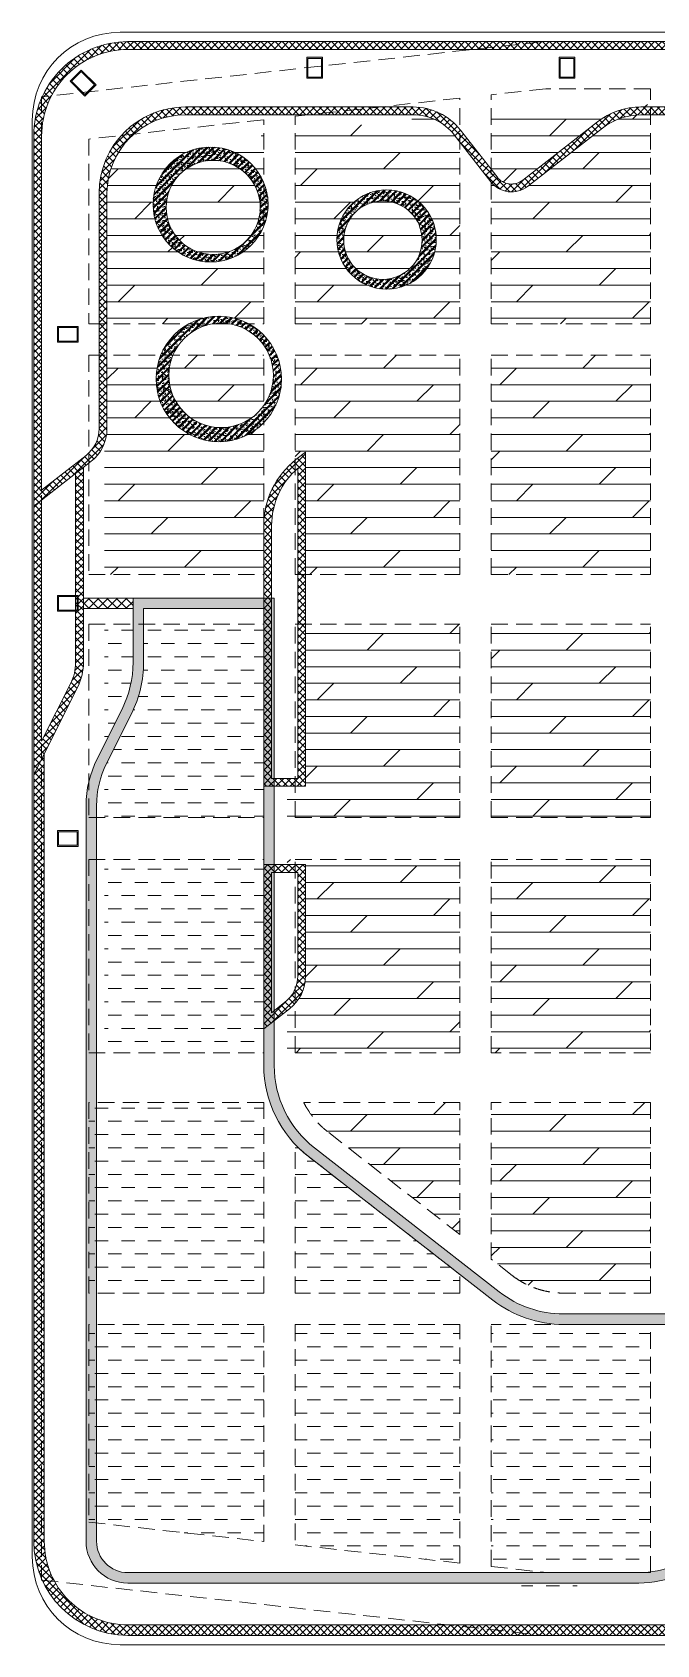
# Model space of a CAD drawing. Header units: millimetres. Extents: x 130120 to 192180, y 8270 to 39130.
# Drawn here: x 130120 to 142069, y 8270 to 39130 of the extents above; entities that cross this region are included whole.
import ezdxf

# ---------------------------------------------------------------- set-up
doc = ezdxf.new("R2010")
doc.units = ezdxf.units.MM
doc.linetypes.add('HIDDEN2', pattern=[4.762499999999999, 3.175, -1.5875])
for name, color, linetype, lineweight in [('NDC_S_BEAM', 3, 'HIDDEN2', 20), ('NDC_S_HATCH COLUMN AND WALL', 251, 'Continuous', 13), ('NDC_S_HATCH MATERIAL', 8, 'Continuous', 13), ('NDC_S_SLAB', 2, 'Continuous', 20), ('NDC_S_TEXT SYMBOL', 7, 'Continuous', 20), ('NDC_Table', 3, 'Continuous', 20)]:
    doc.layers.add(name, color=color, linetype=linetype, lineweight=lineweight)
pattern_1 = [(49.99999999999999, (150, 0), (143.4520365201507, -12.55042699651902), [15, -165]), (355, (150, 0), (-27.7502667226, 150.4384267400024), [12, -132]), (100.4514, (161.9543359999998, -1.045868), (115.7018763428043, 137.8879084121907), [12.748038, -140.2284224]), (46.18420000000002, (150, 40), (213.4482097251289, -33.10380286580362), [22.49999999999998, -247.4999999999999]), (96.6356, (167.7873490000002, 37.2413386), (186.9325411097407, 194.8235741800883), [19.1220576, -210.3426]), (351.1842, (150, 40), (186.9323890267254, 194.8237201850649), [18, -198]), (21, (170, 30), (119.3814104236923, -80.52377813306776), [15, -165]), (326.0000000000001, (170, 30), (48.66306638431634, 145.0300090093706), [12, -132]), (71.4514, (179.9484466000004, 23.2896788), (168.044525716298, 64.50609934199048), [12.748038, -140.2284224]), (37.50000000000001, (150, 0), (2.431971063458134, 66.5787707662623), [0, -130.4, 0, -134, 0, -132.5]), (7.499999999999999, (150, 0), (52.61390748842972, 78.88234237647205), [0, -76.39999999999999, 0, -127.4, 0, -50.5]), (327.5, (105.3999999999996, 0), (106.7644872344818, -4.510974346875951), [0, -50, 0, -156, 0, -207]), (317.5, (85.39999999999964, 0), (116.6372338684772, 20.02099646646354), [0, -65, 0, -103.6, 0, -147]), (45, (150, 0), (-60.10407640085654, 60.10407640085654), []), (45, (150, 24.5), (-60.10407640085654, 60.10407640085654), [])]
pattern_2 = [(45, (-170950.4237695219, 51550.00000000024), (-67.35192090801864, 67.35192090801866), []), (135, (-170950.4237695219, 51550.00000000024), (-67.35192090801866, -67.35192090801864), [])]
pattern_3 = [(0, (0, 0), (254, 254), [254, -254])]
pattern_4 = [(0, (0, 0), (0, 317.5), []), (45, (0, 0), (-634.9995671750493, 634.9995671750494), [449.0128060534577, -898.0256121069153])]

# ---------------------------------------------------------------- blocks, each defined once
blk = doc.blocks.new('bon cay')
at = {"layer": 'NDC_S_HATCH MATERIAL', "ltscale": 100}
h = blk.add_hatch(dxfattribs=at)
h.set_pattern_fill('ANSI37', color=256, scale=30)
h.set_pattern_definition(pattern_2)
h.paths.add_polyline_path([(-22861.62414720701, 30500.00000000012), (-39150.42376952045, 30500.00000000012, 0.414213562373095), (-40950.42376951966, 28700.00000000091), (-40950.42376951966, 21611.94030444441), (-39858.62386272007, 22462.91664894258, 0.2311726953961209), (-39550.42376951966, 23093.89434400944), (-39550.42376951966, 27599.99999999995, -0.4142135623730833), (-38050.42376951972, 29099.99999999995), (-33693.55954603988, 29100.00000000012, -0.231172695445911), (-32904.83742709004, 28714.74988335056), (-32205.57179482741, 27817.59433094753, 0.4142135623898845), (-31503.83579365481, 27730.6082131655), (-30072.19315344151, 28846.46654277162, -0.1670454521100661), (-29334.49329336657, 29100.00000007422), (-26749.96647205338, 29100.00000007422, -0.167100832947946), (-26012.06265819908, 28846.30754072858), (-24159.86045695777, 27402.01273210834, 0.4142135623252873), (-23458.1057259627, 27488.84761821068), (-23073.03453009541, 27982.67319462555, 0.1671008329898918), (-22861.62414720701, 28597.59303963284)])
h.paths.add_polyline_path([(-29334.49329336651, 29250.00000007422, 0.1670454521101088), (-30164.40563595103, 28964.77486060873), (-31596.0482761639, 27848.91653100279, -0.4142135623897748), (-32087.26347698428, 27909.80681345003), (-32786.52910924502, 28806.96236584977, 0.2311726954457752), (-33693.55954604401, 29249.99999999983), (-38050.42376951964, 29249.99999999995, 0.4142135623731028), (-39700.42376951966, 27599.99999999995), (-39700.42376951966, 23093.89434400958, -0.2311726953961165), (-39950.83634524498, 22581.22496676772), (-40800.42376951966, 21919.03513130587), (-40800.42376951966, 28700.00000000085, -0.4142135623730919), (-39150.4237695206, 30349.99999999995), (-23011.62414720701, 30350.00000000012), (-23011.62414720701, 28597.59303963256, -0.1671008329899068), (-23191.32297266219, 28074.91117137628), (-23576.39416852844, 27581.08559496279, -0.414213562325276), (-24067.62248022712, 27520.30117469091), (-25919.82468146709, 28964.59598331016, 0.1671008329479278), (-26749.96647205297, 29250.00000007399)], flags=16)
h = blk.add_hatch(dxfattribs=at)
h.set_pattern_fill('ANSI37', color=256, scale=30)
h.set_pattern_definition(pattern_2)
h.paths.add_polyline_path([(-35750.4237695178, 22644.61695113988), (-35934.29552173123, 22501.23896726061, 0.2311159398773512), (-36550.4237695178, 21239.49558003939), (-36550.4237695178, 16250.00000005181), (-35750.4237695178, 16250.00000005181)])
h.paths.add_polyline_path([(-35900.4237695178, 16400.00000005181), (-36400.4237695178, 16400.00000005181), (-36400.4237695178, 21239.49558003935, -0.2174286857377885), (-35900.4237695178, 22334.94069504971)], flags=16)
h = blk.add_hatch(dxfattribs=at)
h.set_pattern_fill('ANSI37', color=256, scale=30)
h.set_pattern_definition(pattern_2)
h.paths.add_polyline_path([(-40000.42376951966, 22352.3942303318), (-40150.42376951966, 22235.48045256011), (-40150.42376951966, 18622.13595505513, -0.1164338214662838), (-40245.43929762079, 18219.64371910228), (-40800.42376951966, 17109.67477530923), (-40800.42376951966, 21728.8540822161), (-40950.42376951966, 21611.94030444441), (-40950.42376951966, 16474.26457868634), (-40111.27521897093, 18152.5616797767, 0.1164338214662822), (-40000.42376951966, 18622.13595505487)])
h = blk.add_hatch(dxfattribs=at)
h.set_pattern_fill('ANSI37', color=256, scale=30)
h.set_pattern_definition(pattern_2)
h.paths.add_polyline_path([(-27777.48083706608, 200.0000000000073), (-39150.42376952039, 200.0000000000073, -0.4142135623730951), (-40750.42376952013, 1799.99999999976), (-40750.42376952013, 16874.26457868371), (-40950.42376951966, 16474.26457868634), (-40950.42376951966, 1800.000000000298, 0.4142135623730949), (-39150.42376951949, 1.236912794411182e-10), (-28255.92073304456, 1.236912794411182e-10)])
h = blk.add_hatch(dxfattribs=at)
h.set_pattern_fill('ANSI37', color=256, scale=30)
h.set_pattern_definition(pattern_2)
h.paths.add_polyline_path([(-35750.4237695178, 14750.00000005181), (-36550.4237695178, 14750.00000005181), (-36550.4237695178, 11608.50899357681), (-36058.6238629391, 11991.83022653922, 0.2311726954883289), (-35750.4237695178, 12622.80792177827)])
h.paths.add_polyline_path([(-35900.4237695178, 12622.80792177844, -0.231172695488205), (-36150.83634542237, 12110.1385443969), (-36400.4237695178, 11915.60382030183), (-36400.4237695178, 14600.00000005181), (-35900.4237695178, 14600.00000005181)], flags=16)
at = {"layer": 'NDC_S_HATCH MATERIAL'}
for points in [[(-22861.62414720701, 30500.00000000012), (-22861.62414720701, 28597.59303963307, -0.1671008329898981), (-23073.03453009529, 27982.67319462571), (-23458.10572595662, 27488.84761821846, -0.4142135623312029), (-24159.86045695795, 27402.01273210848), (-26012.06265819911, 28846.3075407286, 0.1671008329479522), (-26749.96647205343, 29100.00000007422), (-29334.49329336639, 29100.00000007422, 0.1670454521100818), (-30072.19315344142, 28846.46654277168), (-31503.8357936549, 27730.60821316543, -0.4142135623898835), (-32205.57179482747, 27817.59433094762), (-32904.83742712718, 28714.74988339819, 0.2311726954300166), (-33693.55954603991, 29100.00000000012), (-38050.42376951966, 29099.99999999995, 0.414213562373095), (-39550.42376951966, 27599.99999999995), (-39550.42376951966, 23093.89434400958, -0.231172695397352), (-39858.62386272289, 22462.91664894037), (-40950.42376951966, 21611.94030444441)], [(-14269.87590180201, -9.531504474580288e-10), (-28255.92073304439, 1.236912794411182e-10), (-39150.42376951966, 1.236912794411182e-10, -0.4142135623730382), (-40950.42376951966, 1800.000000000124), (-40950.42376951966, 28700.00000000012, -0.4142135623733507), (-39150.42376951966, 30500.00000000012), (-21827.49339571781, 30500.00000000012)], [(-40000.42376951966, 22352.39423033183), (-40000.42376951966, 18622.13595505444, -0.1164338214660018), (-40111.27521897061, 18152.56167977735), (-40950.42376951966, 16474.26457868634)], [(-40150.42376951966, 22235.48045256013), (-40150.42376951966, 18622.13595505444, -0.1164338214660209), (-40245.43929762067, 18219.6437191025), (-40800.42376951966, 17109.67477530923), (-40800.42376951966, 21728.85408221611)], [(-27777.48083706619, 200.0000000000073), (-39150.42376952013, 200.0000000000073, -0.4142135623731857), (-40750.42376952013, 1800.000000000007), (-40750.42376952013, 16874.26457868372)], [(-36550.4237695178, 11608.50899347134), (-36550.4237695178, 14750.00000005181), (-35750.4237695178, 14750.00000005181), (-35750.4237695178, 12622.80792177842, -0.2311726955475928), (-36058.62386308098, 11991.83022642864), (-36550.4237695178, 11608.50899357681)]]:
    blk.add_lwpolyline(points, format="xyb", dxfattribs=at)
for points in [[(-40800.42376951966, 21919.03513130587), (-40800.42376951966, 28700.00000000012, -0.4142135623733844), (-39150.42376951966, 30349.99999999995), (-23011.62414720701, 30350.00000000012), (-23011.62414720701, 28597.59303963307, -0.1671008329898704), (-23191.32297266182, 28074.91117137677), (-23576.39416852314, 27581.08559496958, -0.4142135623315102), (-24067.62248022621, 27520.3011746902), (-25919.82468146738, 28964.59598331038, 0.1671008329479496), (-26749.96647205343, 29250.00000007399), (-29334.49329336639, 29250.00000007422, 0.1670454521100355), (-30164.40563595062, 28964.77486060904), (-31596.0482761641, 27848.91653100262, -0.4142135623899618), (-32087.26347698458, 27909.80681345042), (-32786.52910928475, 28806.96236590076, 0.2311726954300347), (-33693.55954603991, 29249.99999999983), (-38050.42376951966, 29249.99999999995, 0.4142135623730951), (-39700.42376951966, 27599.99999999995), (-39700.42376951966, 23093.89434400958, -0.2311726953973822), (-39950.83634524746, 22581.2249667658)], [(-35750.4237695178, 22644.61695113988), (-35750.4237695178, 16250.00000005181), (-36550.4237695178, 16250.00000005181), (-36550.4237695178, 21239.49558003923, -0.2311159398773243), (-35934.29552173149, 22501.23896726041)], [(-35900.4237695178, 22334.94069504971), (-35900.4237695178, 16400.00000005181), (-36400.4237695178, 16400.00000005181), (-36400.4237695178, 21239.49558003923, -0.2174286857378103)], [(-35900.4237695178, 14600.00000005181), (-35900.4237695178, 12622.80792177842, -0.2311726955476114), (-36150.83634553803, 12110.13854430675), (-36400.4237695178, 11915.60382030183), (-36400.4237695178, 14600.00000005181)]]:
    blk.add_lwpolyline(points, format="xyb", close=True, dxfattribs=at)
blk = doc.blocks.new('wall cutian')
at = {"layer": 'NDC_S_HATCH COLUMN AND WALL', "ltscale": 100}
h = blk.add_hatch(color=256, dxfattribs=at)
h.dxf.hatch_style = 1
h.paths.add_polyline_path([(357.5378797545854, 29324.59415585942), (145.4058453983453, 29112.46212150372), (428.2485578726337, 28829.61940902875), (640.3805922288739, 29041.75144338445)])
h.paths.add_polyline_path([(612.0963209813926, 29041.75144338448), (428.2485578726628, 28857.9036802762), (173.6901166458119, 29112.46212150368), (357.5378797545418, 29296.30988461195)], flags=16)
h = blk.add_hatch(color=256, dxfattribs=at)
h.dxf.hatch_style = 1
h.paths.add_polyline_path([(4975.000000000029, 29570.00000125788), (4675.000000000029, 29570.00000125788), (4675.000000000029, 29170.00000125788), (4975.000000000029, 29170.00000125788)])
h.paths.add_polyline_path([(4955.000000000029, 29190.00000125788), (4695.000000000029, 29190.00000125788), (4695.000000000029, 29550.00000125788), (4955.000000000029, 29550.00000125788)], flags=16)
h = blk.add_hatch(color=256, dxfattribs=at)
h.dxf.hatch_style = 1
h.paths.add_polyline_path([(9800.000000000087, 29570.00000125788), (9500.000000000087, 29570.00000125788), (9500.000000000087, 29170.00000125788), (9800.000000000087, 29170.00000125788)])
h.paths.add_polyline_path([(9780.000000000087, 29190.00000125788), (9520.000000000087, 29190.00000125788), (9520.000000000087, 29550.00000125788), (9780.000000000087, 29550.00000125788)], flags=16)
h = blk.add_hatch(color=256, dxfattribs=at)
h.dxf.hatch_style = 1
h.paths.add_polyline_path([(-99.99999999976717, 24420.00000125753), (-99.99999999976717, 24120.00000125753), (300.0000000002328, 24120.00000125753), (300.0000000002328, 24420.00000125753)])
h.paths.add_polyline_path([(280.0000000002328, 24400.00000125753), (280.0000000002328, 24140.00000125753), (-79.99999999976717, 24140.00000125753), (-79.99999999976717, 24400.00000125753)], flags=16)
h = blk.add_hatch(color=256, dxfattribs=at)
h.dxf.hatch_style = 1
h.paths.add_polyline_path([(-99.99999999976717, 19270.00000125753), (-99.99999999976717, 18970.00000125753), (300.0000000002328, 18970.00000125753), (300.0000000002328, 19270.00000125753)])
h.paths.add_polyline_path([(280.0000000002328, 19250.00000125753), (280.0000000002328, 18990.00000125753), (-79.99999999976717, 18990.00000125753), (-79.99999999976717, 19250.00000125753)], flags=16)
h = blk.add_hatch(color=256, dxfattribs=at)
h.dxf.hatch_style = 1
h.paths.add_polyline_path([(-99.99999999976717, 14770.00000125753), (-99.99999999976717, 14470.00000125753), (300.0000000002328, 14470.00000125753), (300.0000000002328, 14770.00000125753)])
h.paths.add_polyline_path([(280.0000000002328, 14750.00000125753), (280.0000000002328, 14490.00000125753), (-79.99999999976717, 14490.00000125753), (-79.99999999976717, 14750.00000125753)], flags=16)
at = {"layer": 'NDC_Table', "ltscale": 100}
for points in [[(428.2485578726337, 28829.61940902875), (640.3805922288739, 29041.75144338445), (357.5378797545854, 29324.59415585942), (145.4058453983453, 29112.46212150372)], [(4675.000000000029, 29170.00000125788), (4975.000000000029, 29170.00000125788), (4975.000000000029, 29570.00000125788), (4675.000000000029, 29570.00000125788)], [(4695.000000000029, 29190.00000125788), (4955.000000000029, 29190.00000125788), (4955.000000000029, 29550.00000125788), (4695.000000000029, 29550.00000125788)], [(9500.000000000087, 29170.00000125788), (9800.000000000087, 29170.00000125788), (9800.000000000087, 29570.00000125788), (9500.000000000087, 29570.00000125788)], [(9520.000000000087, 29190.00000125788), (9780.000000000087, 29190.00000125788), (9780.000000000087, 29550.00000125788), (9520.000000000087, 29550.00000125788)], [(428.2485578726628, 28857.9036802762), (612.0963209813926, 29041.75144338448), (357.5378797545418, 29296.30988461195), (173.6901166458119, 29112.46212150368)], [(300.0000000002328, 24120.00000125753), (300.0000000002328, 24420.00000125753), (-99.99999999976717, 24420.00000125753), (-99.99999999976717, 24120.00000125753)], [(280.0000000002328, 24140.00000125753), (280.0000000002328, 24400.00000125753), (-79.99999999976717, 24400.00000125753), (-79.99999999976717, 24140.00000125753)], [(300.0000000002328, 18970.00000125753), (300.0000000002328, 19270.00000125753), (-99.99999999976717, 19270.00000125753), (-99.99999999976717, 18970.00000125753)], [(280.0000000002328, 18990.00000125753), (280.0000000002328, 19250.00000125753), (-79.99999999976717, 19250.00000125753), (-79.99999999976717, 18990.00000125753)], [(300.0000000002328, 14470.00000125753), (300.0000000002328, 14770.00000125753), (-99.99999999976717, 14770.00000125753), (-99.99999999976717, 14470.00000125753)], [(280.0000000002328, 14490.00000125753), (280.0000000002328, 14750.00000125753), (-79.99999999976717, 14750.00000125753), (-79.99999999976717, 14490.00000125753)]]:
    blk.add_lwpolyline(points, close=True, dxfattribs=at)

msp = doc.modelspace()

# ---------------------------------------------------------------- hatches: boundary and pattern name
at = {"layer": 'NDC_S_HATCH MATERIAL', "ltscale": 100}
h = msp.add_hatch(dxfattribs=at)
h.set_pattern_fill('DOLMIT', color=256, scale=50)
h.set_pattern_definition(pattern_4)
h.paths.add_polyline_path([(150300.0000009711, 37749.99999999942), (149272.9303738041, 37749.99999999942), (149272.9303738041, 36414.2152481517, -0.1671008329807123), (149061.5199909376, 35799.29540317258), (148592.5538225562, 35197.88067539599, -0.4142135623357142), (147890.7990915501, 35111.04578927954), (146850.0000000029, 35922.63143782834), (146850.0000000029, 33550.00000009246), (150300.0000009707, 33550.00000009246)])
h.paths.add_polyline_path([(148943.2315483676, 35891.53337991962, 0.1671008329807275), (149122.9303738041, 36414.21524815191), (149122.9303738041, 37749.99999999942), (148238.7996223149, 37749.99999999942), (148238.7996223149, 37047.5930396326, -0.1671008329898921), (148027.3892394265, 36432.67319462531), (147642.3180435592, 35938.84761821044, -0.1963145652309572), (147314.3841048367, 35750.73087161537), (147983.0370682799, 35229.33423186284, 0.4142135623357106), (148474.2653799874, 35290.11865214474)], flags=17)
h.paths.add_polyline_path([(148088.7996223149, 37047.59303963232), (148088.7996223149, 37749.99999999942), (146850.0000000029, 37749.99999999942), (146850.0000000029, 36112.8444418115), (147032.8012892948, 35970.30117469067, 0.4142135623252758), (147524.0296009935, 36031.08559496255), (147909.1007968597, 36524.91117137603, 0.1671008329899068)], flags=17)
h.paths.add_polyline_path([(145950.0000000028, 36624.42594324845), (145088.3611113228, 37296.30754072834, 0.1671008329479459), (144350.4572974685, 37550.00000007398), (142849.9999999983, 37550.00000007398), (142850.0000000003, 33550.00000009246), (145950.0000000025, 33550.00000009246)])
h.paths.add_polyline_path([(145950.0000000029, 37749.99999999942), (142849.9999999982, 37749.99999999942), (142849.9999999983, 37700.00000007389), (144350.4572974689, 37700.00000007375, -0.1671008329479277), (145180.5990880548, 37414.59598330992), (145950.0000000028, 36814.63894723173)])
h.paths.add_polyline_path([(141949.9999999983, 37550.00000007398), (141765.9304761553, 37550.00000007398, 0.1670454521100661), (141028.2306160804, 37296.46654277138), (140350.0000000023, 36767.83651940755), (140350.0000000023, 33550.00000009245), (141950.0000000003, 33550.00000009246)])
h.paths.add_polyline_path([(140350.0000000023, 36767.83651940755), (139596.5879758671, 36180.60821316526, -0.4093677536882057), (138899.9999999998, 36261.10112509477), (138899.9999999998, 33550.00000009245), (140350.0000000023, 33550.00000009245)])
h.paths.add_polyline_path([(140350.0000000023, 36958.0175684777), (140350.0000000023, 37749.99999999942), (139965.9013703869, 37749.99999999942), (138899.9999999998, 37632.57190767094), (138899.9999999998, 36504.99110405088), (139013.1602925376, 36359.8068134498, 0.4142135623897783), (139504.375493358, 36298.91653100255)])
h.paths.add_polyline_path([(141765.9304761554, 37700.00000007398), (141949.9999999983, 37700.00000007397), (141949.9999999982, 37749.99999999942), (140350.0000000023, 37749.99999999942), (140350.0000000023, 36958.0175684777), (140936.0181335709, 37414.77486060849, -0.1670454521101088)])
h = msp.add_hatch(dxfattribs=at)
h.set_pattern_fill('DOLMIT', color=256, scale=50)
h.set_pattern_definition(pattern_4)
h.paths.add_polyline_path([(134549.9999999998, 31658.28799951338, -0.673514139807998), (132489.075346413, 32494.23580939532, -0.0977051037018117), (132578.9947175944, 32950.00000009246), (131550.0000000022, 32950.00000009246), (131550.0000000022, 31543.8943440092, -0.0890898866618841), (131500.0000000028, 31265.50612586911), (131500.0000000028, 28750.00000018549), (134550.0000000041, 28750.0000001855), (134550.0000000041, 29689.49558003899)])
h.paths.add_polyline_path([(138299.9999999998, 32950.00000009246), (135149.9999999998, 32950.00000009246), (135149.9999999998, 30938.49517971538, -0.003211814490774162), (135166.1282477906, 30951.23896726036), (135350.0000000041, 31094.61695113964), (135350.0000000041, 28750.0000001855), (138299.9999999998, 28750.0000001855)])
h.paths.add_polyline_path([(134549.9999999998, 32950.00000009246), (132811.081612333, 32950.00000009246, 0.09963841758103217), (132733.2129052457, 32563.12291543768, 0.7316511889086885), (134549.9999999998, 31986.18371427066)], flags=17)
h.paths.add_polyline_path([(134549.9999999998, 35416.9399547598, -0.8226194366439085), (132431.7927082506, 35833.17776062177, -0.8226194366439085), (134549.9999999998, 36249.41556648373), (134549.9999999998, 37153.34163757252), (131779.9940395834, 36848.17595835766, 0.1412022010295219), (131550.0000000022, 36049.99999999971), (131550.0000000022, 33550.00000009246), (133118.6702503263, 33550.00000009246, -0.2528655692111041), (134259.4804424996, 33550.00000009246), (134549.9999999998, 33550.00000009246)])
h.paths.add_polyline_path([(138299.9999999998, 37030.78749722435), (138195.5863424319, 37164.74988335032, 0.1504054561463433), (137713.4287677961, 37501.84987270542), (135149.9999999998, 37219.44236448265), (135149.9999999998, 33550.00000009246), (138299.9999999998, 33550.00000009245)])
h.paths.add_polyline_path([(135950.7699017254, 35162.4590764374, -1), (137850.7699017254, 35162.4590764374, -1)], flags=16)
h.paths.add_polyline_path([(136079.1329718818, 35151.0053099154, -1), (137579.1329718818, 35151.0053099154, -1)], flags=0)
h.paths.add_polyline_path([(137579.1329718818, 35151.0053099154, 1), (136079.1329718818, 35151.0053099154, 1)], flags=0)
h.paths.add_polyline_path([(134482.4604787462, 35777.93589760107, 1), (132682.4604787462, 35777.93589760107, 1)], flags=17)
h = msp.add_hatch(dxfattribs=at)
h.set_pattern_fill('BT-01', color=256, scale=20, pattern_type=2)
h.set_pattern_definition(pattern_1)
h.paths.add_polyline_path([(132431.7927082506, 35833.17776062177, 1), (134631.7927082506, 35833.17776062177, 1)])
h.paths.add_polyline_path([(134482.4604787462, 35777.93589760107, -1), (132682.4604787462, 35777.93589760107, -1)], flags=16)
h = msp.add_hatch(dxfattribs=at)
h.set_pattern_fill('BT-01', color=256, scale=20, pattern_type=2)
h.set_pattern_definition([(49.99999999999999, (150, 0), (143.4520365201507, -12.55042699651902), [15, -165]), (355, (150, 0), (-27.7502667226, 150.4384267400024), [12, -132]), (100.4514, (161.9543360000007, -1.045868), (115.7018763428043, 137.8879084121907), [12.748038, -140.2284224]), (46.18420000000002, (150, 40), (213.4482097251289, -33.10380286580362), [22.49999999999998, -247.4999999999998]), (96.6356, (167.7873490000002, 37.2413386), (186.9325411097407, 194.8235741800883), [19.1220576, -210.3426]), (351.1842, (150, 40), (186.9323890267254, 194.8237201850649), [18, -198]), (21, (170, 30), (119.3814104236923, -80.52377813306776), [15, -165]), (326.0000000000001, (170, 30), (48.66306638431634, 145.0300090093706), [12, -132]), (71.4514, (179.9484465999994, 23.2896788), (168.044525716298, 64.50609934199048), [12.748038, -140.2284224]), (37.50000000000001, (150, 0), (2.431971063458134, 66.5787707662623), [0, -130.4, 0, -134, 0, -132.5]), (7.499999999999999, (150, 0), (52.61390748842972, 78.88234237647205), [0, -76.39999999999999, 0, -127.4, 0, -50.5]), (327.5, (105.3999999999996, 0), (106.7644872344818, -4.510974346875951), [0, -50, 0, -156, 0, -207]), (317.5, (85.39999999999964, 0), (116.6372338684772, 20.02099646646354), [0, -65, 0, -103.6, 0, -147]), (45, (150, 0), (-60.10407640085654, 60.10407640085654), []), (45, (150, 24.5), (-60.10407640085654, 60.10407640085654), [])])
h.paths.add_polyline_path([(137850.7699017254, 35162.4590764374, 1), (135950.7699017254, 35162.4590764374, 1)])
h.paths.add_polyline_path([(136079.1329718818, 35151.0053099154, -1), (137579.1329718818, 35151.0053099154, -1)], flags=16)
h = msp.add_hatch(dxfattribs=at)
h.set_pattern_fill('DOLMIT', color=256, scale=50)
h.set_pattern_definition(pattern_4)
h.paths.add_polyline_path([(137579.1329718818, 35151.0053099154, 1), (136079.1329718818, 35151.0053099154, 1)])
h = msp.add_hatch(dxfattribs=at)
h.set_pattern_fill('BT-01', color=256, scale=20, pattern_type=2)
h.set_pattern_definition(pattern_1)
h.paths.add_polyline_path([(134889.075346413, 32494.23580939532, 1), (132489.075346413, 32494.23580939532, 1)])
h.paths.add_polyline_path([(132733.2129052457, 32563.12291543768, -1), (134733.2129052457, 32563.12291543768, -1)], flags=16)
h = msp.add_hatch(dxfattribs=at)
h.set_pattern_fill('DOLMIT', color=256, scale=50)
h.set_pattern_definition(pattern_4)
h.paths.add_polyline_path([(145950.0000000024, 32950.00000009246), (142850.0000000006, 32950.00000009246), (142850.0000000009, 28750.00000018549), (145950.0000000021, 28750.00000018549)])
h.paths.add_polyline_path([(141950.0000000006, 32950.00000009246), (140350.0000000023, 32950.00000009246), (140350.0000000023, 28750.0000001855), (141950.0000000026, 28750.0000001855)])
h.paths.add_polyline_path([(140350.0000000023, 32950.00000009246), (138899.9999999998, 32950.00000009246), (138899.9999999998, 28750.0000001855), (140350.0000000023, 28750.0000001855)])
h = msp.add_hatch(dxfattribs=at)
h.set_pattern_fill('ANSI37', color=256, scale=40)
h.set_pattern_definition([(45, (0, 0), (-89.80256121069154, 89.80256121069154), []), (135, (0, 0), (-89.80256121069154, -89.80256121069152), [])])
h.paths.add_polyline_path([(132050.0000000022, 28300.000000061), (131100.0000000037, 28300.000000061), (131100.0000000015, 28100.000000061), (132050.000000003, 28100.000000061)])
h = msp.add_hatch(dxfattribs=at)
h.set_pattern_fill('BT-01', color=256, scale=30, pattern_type=2)
h.set_pattern_definition([(49.99999999999999, (150, 0), (215.178054780226, -18.82564049477853), [22.5, -247.5]), (355, (150, 0), (-41.6254000839, 225.6576401100035), [18, -198]), (100.4514, (167.931504, -1.568802), (173.5528145142065, 206.8318626182861), [19.122057, -210.3426336]), (46.18420000000002, (150, 60), (320.1723145876933, -49.65570429870542), [33.74999999999999, -371.2499999999999]), (96.6356, (176.6810235, 55.86200789999999), (280.398811664611, 292.2353612701325), [28.6830864, -315.5139]), (351.1842, (150, 60), (280.3985835400882, 292.2355802775974), [27, -297]), (21, (180, 45), (179.0721156355385, -120.7856671996016), [22.5, -247.5]), (326.0000000000001, (180, 45), (72.99459957647451, 217.5450135140559), [18, -198]), (71.4514, (194.9226699, 34.9345182), (252.066788574447, 96.75914901298572), [19.122057, -210.3426336]), (37.50000000000001, (150, 0), (3.647956595187201, 99.86815614939344), [0, -195.6, 0, -201, 0, -198.75]), (7.499999999999999, (150, 0), (78.92086123264458, 118.3235135647081), [0, -114.6, 0, -191.1, 0, -75.75]), (327.5, (83.1, 0), (160.1467308517227, -6.766461520313927), [0, -75, 0, -234, 0, -310.5]), (317.5, (53.09999999999999, 0), (174.9558508027159, 30.03149469969532), [0, -97.5, 0, -155.4, 0, -220.5]), (45, (150, 0), (-90.1561146012848, 90.15611460128481), []), (45, (150, 36.75), (-90.1561146012848, 90.15611460128481), [])])
edge = h.paths.add_edge_path()
edge.add_line((135520.500233447, 17778.81471408598), (139056.7715859706, 15022.55576202633))
edge.add_arc((140286.2713525237, 16600.00000003865), 1999.999999998141, 232.0662513886842, 270)
edge.add_line((140286.2713525237, 14600.00000004051), (156249.999999985, 14600.00000004051))
edge.add_line((156249.999999985, 14600.00000004051), (156249.999999985, 10649.99999999988))
edge.add_line((156249.999999985, 10649.99999999988), (145397.1839370237, 10649.99999999988))
edge.add_arc((145397.1839370237, 8649.99999999849), 2000.000000001393, 90, 112.6861634497121)
edge.add_line((144625.8174485211, 10495.26251260225), (142506.7698041341, 9609.446901405527))
edge.add_arc((141715.8310716765, 11490.97495869934), 2041.012471516396, 270.347571142837, 292.80044421695203, ccw=False)
edge.add_line((141728.2123097431, 9450.000041207852), (131950.0000033737, 9449.999999999767))
edge.add_arc((131950.0000000022, 10250.00000000023), 800.0000000004657, 180, 270.00000024145993, ccw=False)
edge.add_line((131150.0000000018, 10250.00000000023), (131150.0000000018, 24327.86404505655))
edge.add_arc((133150.0000000069, 24327.86404505656), 2000.000000005122, 153.4349488228401, 180.0000000000003, ccw=False)
edge.add_line((131361.1456180038, 25222.29123606132), (131838.8543820003, 26177.70876405084))
edge.add_arc((130049.9999999971, 27072.13595505561), 2000.000000005122, 333.4349488228401, 360.0000000000005)
edge.add_line((132050.0000000022, 27072.13595505563), (132050.0000000022, 28300.000000061))
edge.add_line((132050.0000000022, 28300.000000061), (134749.9999999937, 28300.000000061))
edge.add_line((134749.9999999937, 28300.000000061), (134750.0000000019, 19356.25895209631))
edge.add_arc((136750.0000000003, 19356.25895209846), 1999.999999998341, 180.0000000000617, 232.0662513886844)
edge = h.paths.add_edge_path(flags=16)
edge.add_line((156049.999999985, 10849.99999999988), (145397.1839370237, 10849.99999999989))
edge.add_arc((145397.1839370237, 8649.999999998363), 2200.000000001522, 89.99999999999925, 112.6861634497113)
edge.add_line((144548.6807996709, 10679.7887638625), (142429.4443858239, 9793.894242248156))
edge.add_arc((141715.8310716765, 11490.97495869939), 1841.01247151644, 270.3659638881129, 292.80649170489517, ccw=False)
edge.add_line((141727.5900442696, 9650.000041205229), (131950.0000025308, 9649.999999999767))
edge.add_arc((131950.0000000022, 10250.00000000018), 600.0000000004093, 180.0000000000002, 270.0000002414606, ccw=False)
edge.add_line((131350.0000000018, 10250.00000000017), (131350.0000000018, 24327.86404505655))
edge.add_arc((133150.0000000069, 24327.86404505655), 1800.000000005093, 153.43494882284, 180, ccw=False)
edge.add_line((131540.0310562036, 25132.84851696106), (132017.7398202001, 26088.26604495055))
edge.add_arc((130049.9999999969, 27072.13595505569), 2200.000000005385, 333.4349488228398, 360.0000000000005)
edge.add_line((132250.0000000022, 27072.13595505571), (132250.0000000022, 28100.000000061))
edge.add_line((132250.0000000022, 28100.000000061), (134549.9999999939, 28100.000000061))
edge.add_line((134549.9999999939, 28100.000000061), (134550.0000000019, 19356.25895209597))
edge.add_arc((136750.0000000002, 19356.25895209843), 2199.999999998254, 180.0000000000639, 232.0662513886839)
edge.add_line((135397.5502567915, 17621.07029028465), (138933.8216093152, 14864.81133822492))
edge.add_arc((140286.2713525236, 16600.00000003848), 2199.999999997957, 232.0662513886845, 270.0000000000007)
edge.add_line((140286.2713525237, 14400.00000004051), (156049.999999985, 14400.00000004051))
edge.add_line((156049.999999985, 14400.00000004051), (156049.999999985, 10849.99999999988))
h = msp.add_hatch(dxfattribs=at)
h.set_pattern_fill('DASH', color=256, scale=80)
h.set_pattern_definition(pattern_3)
h.paths.add_polyline_path([(134550.0000000041, 27800.00000006883), (132250.0000000022, 27800.00000007269), (132250.0000000022, 27072.13595505571, -0.1164338214662162), (132017.7398202001, 26088.26604495055), (131540.0310562036, 25132.84851696106, 0.01312819080370172), (131500.0000000028, 25047.23877355679), (131500.0000000028, 24099.99999999996), (134549.9999999998, 24099.99999999997)])
h.paths.add_polyline_path([(132050.0000000022, 27072.13595505563), (132050.0000000022, 27800.00000007303), (131500.0000000028, 27800.00000007395), (131500.0000000028, 25500.00000005832), (131838.8543820003, 26177.70876405084, 0.1164338214662182)])
h = msp.add_hatch(dxfattribs=at)
h.set_pattern_fill('DOLMIT', color=256, scale=50)
h.set_pattern_definition(pattern_4)
h.paths.add_polyline_path([(138299.9999999998, 23299.99999999997), (134999.9999999998, 23299.99999999997), (134999.9999999998, 23200.00000005157), (135350.0000000041, 23200.00000005157), (135350.0000000041, 21072.80792177803, -0.2311726954883289), (135041.7999065828, 20441.83022653898), (134999.9999999998, 20409.25032663502), (134999.9999999998, 19599.99999970752), (138299.9999999998, 19599.99999970753)])
h.paths.add_polyline_path([(138299.9999999998, 27800.00000006253), (135350.0000000041, 27800.00000006748), (135350.0000000041, 24700.00000005157), (134999.9999999998, 24700.00000005157), (134999.9999999998, 24099.99999999997), (138299.9999999998, 24099.99999999999)])
h = msp.add_hatch(dxfattribs=at)
h.set_pattern_fill('DOLMIT', color=256, scale=50)
h.set_pattern_definition(pattern_4)
h.paths.add_polyline_path([(141950.0000000023, 23299.99999999999), (140350.0000000023, 23299.99999999999), (140350.0000000023, 19599.99999970754), (141950.0000000023, 19599.99999970754)])
h.paths.add_polyline_path([(140350.0000000023, 23299.99999999999), (138899.9999999998, 23299.99999999999), (138899.9999999998, 19599.99999970753), (140350.0000000023, 19599.99999970753)])
h.paths.add_polyline_path([(140350.0000000023, 27800.00000005908), (138899.9999999998, 27800.00000006152), (138899.9999999998, 24099.99999999999), (140350.0000000023, 24099.99999999999)])
h.paths.add_polyline_path([(141950.0000000031, 27800.0000000564), (140350.0000000023, 27800.00000005908), (140350.0000000023, 24099.99999999999), (141950.0000000049, 24099.99999999999)])
h = msp.add_hatch(dxfattribs=at)
h.set_pattern_fill('DASH', color=256, scale=80)
h.set_pattern_definition(pattern_3)
h.paths.add_polyline_path([(134550.0000000022, 23300.00000000015), (131500.0000000028, 23299.99999999996), (131500.0000000028, 19599.99999970752), (134550.0000000022, 19599.99999970772)])
h = msp.add_hatch(dxfattribs=at)
h.set_pattern_fill('DASH', color=256, scale=80)
h.set_pattern_definition(pattern_3)
h.paths.add_polyline_path([(138299.9999999998, 14400.00000003292), (135149.9999999998, 14400.00000003187), (135149.9999999998, 10180.55763551713), (138299.9999999998, 9833.528819238947)])
h.paths.add_polyline_path([(134549.9999999998, 14400.00000003167), (131200.0000000028, 14400.00000003055), (131200.0000000028, 10615.72075434181), (134549.9999999998, 10246.65836242725)])
h.paths.add_polyline_path([(134549.9999999998, 18650.0000001764), (131200.0000000028, 18650.00000017651), (131200.0000000028, 15000.0000000306), (134549.9999999998, 15000.00000003166)])
edge = h.paths.add_edge_path()
edge.add_arc((136749.9999999998, 19356.25895209802), 2199.999999997671, 223.3417582271581, 232.0662513886855, ccw=False)
edge.add_line((135149.9999999998, 17846.29206504727), (135149.9999999998, 15000.00000003187))
edge.add_line((135149.9999999998, 15000.00000003187), (138299.9999999998, 15000.00000003291))
edge.add_line((138299.9999999998, 15000.00000003291), (138299.9999999998, 15358.82786312697))
edge.add_line((138299.9999999998, 15358.82786312697), (135397.5502567915, 17621.07029028466))
h = msp.add_hatch(dxfattribs=at)
h.set_pattern_fill('DOLMIT', color=256, scale=50)
h.set_pattern_definition(pattern_4)
h.paths.add_polyline_path([(140350.0000000023, 18650.00000017608), (138899.9999999998, 18650.00000017615), (138899.9999999998, 15651.89694850366), (139302.6715392813, 15338.04460962915, 0.1670454520715458), (140286.2713525244, 15000.00000004051), (140350.0000000023, 15000.00000004027)])
h.paths.add_polyline_path([(141950.0000000075, 18650.00000017599), (140350.0000000023, 18650.00000017608), (140350.0000000023, 15000.0000000336), (141950.0000000093, 15000.00000003413)])
h.paths.add_polyline_path([(138299.9999999998, 18650.00000017619), (135314.3126061626, 18650.00000017635, 0.1133710123568642), (135766.400186758, 18094.30356168868), (138299.9999999998, 16119.55205931851)])
h = msp.add_hatch(dxfattribs=at)
h.set_pattern_fill('DASH', color=256, scale=80)
h.set_pattern_definition(pattern_3)
h.paths.add_polyline_path([(140350.0000000023, 14400.00000004051), (140136.2713525248, 14400.00000004051), (138899.9999999998, 14400.00000003311), (138899.9999999998, 9465.61303882003), (139900.0000009852, 9350.000000000293), (140350.0000000022, 9350.000000000096)])
edge = h.paths.add_edge_path()
edge.add_line((141950.0000000096, 14400.00000004051), (140350.0000000023, 14400.00000004051))
edge.add_line((140350.0000000023, 14400.00000004051), (140350.0000000022, 9350.000000000096))
edge.add_line((140350.0000000022, 9350.000000000096), (141577.5900442697, 9650.000041205229))
edge.add_arc((141685.6942945032, 9403.048405509004), 269.5767781015068, -11.348960695198116, 113.64162748155519, ccw=False)
edge.add_line((141950.0000000121, 9350.000000000235), (141950.0000000096, 14400.00000004051))

# ---------------------------------------------------------------- linework, layer by layer
at = {"layer": 'NDC_S_BEAM', "ltscale": 100}
for p, q in [((141950.0000000003, 33550.00000009245), (141949.9999999981, 38049.99999999942)), ((138299.9999999998, 33550.00000009245), (138299.9999999998, 37868.28623426962)), ((138899.9999999998, 33550.00000009246), (138899.9999999998, 37934.38696117975)), ((134549.9999999998, 33550.00000009246), (134549.9999999998, 37455.15669108131)), ((135149.9999999998, 33550.00000009246), (135149.9999999998, 37521.25741799144)), ((131200.0000000028, 33550.00000009246), (134549.9999999998, 33550.00000009246)), ((135149.9999999998, 33550.00000009246), (138299.9999999998, 33550.00000009245)), ((138899.9999999998, 33550.00000009245), (141950.0000000003, 33550.00000009246)), ((131200.0000000028, 32950.00000009246), (134549.9999999998, 32950.00000009246)), ((134549.9999999998, 28750.0000001855), (134549.9999999998, 32950.00000009246)), ((135149.9999999998, 32950.00000009246), (138299.9999999998, 32950.00000009246)), ((135149.9999999998, 28750.0000001855), (135149.9999999998, 32950.00000009246)), ((138299.9999999998, 28750.0000001855), (138299.9999999998, 32950.00000009246)), ((138899.9999999998, 32950.00000009246), (141950.0000000006, 32950.00000009246)), ((138899.9999999998, 28750.00000018549), (138899.9999999998, 32950.00000009246)), ((141950.0000000026, 28750.0000001855), (141950.0000000006, 32950.00000009246)), ((131200.0000000028, 28750.00000018549), (134549.9999999998, 28750.0000001855)), ((135149.9999999998, 28750.0000001855), (138299.9999999998, 28750.0000001855)), ((138899.9999999998, 28750.0000001855), (141950.0000000026, 28750.0000001855)), ((131200.0000000028, 27800.00000007445), (134549.9999999998, 27800.00000006883)), ((134549.9999999998, 24099.99999999997), (134549.9999999998, 27800.00000006883)), ((135149.9999999998, 27800.00000006782), (138299.9999999998, 27800.00000006253)), ((135149.9999999998, 24099.99999999997), (135149.9999999998, 27800.00000006782)), ((138299.9999999998, 24099.99999999998), (138299.9999999998, 27800.00000006253)), ((138899.9999999998, 27800.00000006152), (141950.0000000031, 27800.0000000564)), ((138899.9999999998, 24099.99999999998), (138899.9999999998, 27800.00000006152)), ((141950.0000000049, 24099.99999999999), (141950.0000000031, 27800.0000000564)), ((131200.0000000028, 24099.99999999996), (134549.9999999998, 24099.99999999997)), ((135149.9999999998, 24099.99999999997), (138299.9999999998, 24099.99999999999)), ((138899.9999999998, 24099.99999999999), (141950.0000000028, 24099.99999999999)), ((131200.0000000028, 23299.99999999996), (134549.9999999998, 23299.99999999996)), ((134549.9999999998, 19599.99999970753), (134549.9999999998, 23299.99999999996)), ((135149.9999999998, 23299.99999999997), (138299.9999999998, 23299.99999999997)), ((135149.9999999998, 19599.99999970752), (135149.9999999998, 23299.99999999997)), ((138299.9999999998, 19599.99999970753), (138299.9999999998, 23299.99999999997)), ((138899.9999999998, 19599.99999970753), (138899.9999999998, 23299.99999999998)), ((131200.0000000028, 19599.99999970752), (134549.9999999998, 19599.99999970753)), ((135149.9999999998, 19599.99999970752), (138299.9999999998, 19599.99999970753)), ((134549.9999999998, 18650.0000001764), (131200.0000000028, 18650.00000017657)), ((134549.9999999998, 15000.00000003166), (134549.9999999998, 18650.0000001764)), ((138299.9999999998, 18650.00000017619), (135314.3126061626, 18650.00000017635)), ((138299.9999999998, 16119.55205931851), (138299.9999999998, 18650.00000017619)), ((138899.9999999998, 15651.89694850366), (138899.9999999998, 18650.00000017615)), ((141950.0000000076, 18650.00000017599), (138899.9999999998, 18650.00000017615)), ((141950.0000000093, 15000.00000003413), (141950.0000000075, 18650.00000017599)), ((135149.9999999998, 15000.00000003187), (135149.9999999998, 17846.29206504727)), ((138299.9999999998, 15000.00000003291), (138299.9999999998, 15358.82786312697)), ((134549.9999999998, 15000.00000003166), (131200.0000000028, 15000.00000003055)), ((138299.9999999998, 15000.00000003291), (135149.9999999998, 15000.00000003187)), ((141950.0000000093, 15000.00000003413), (140286.2713525248, 15000.00000003357)), ((134549.9999999998, 14400.00000003167), (131200.0000000028, 14400.00000003055)), ((134549.9999999998, 10246.65836242725), (134549.9999999998, 14400.00000003167)), ((138299.9999999998, 14400.00000003292), (135149.9999999998, 14400.00000003187)), ((135149.9999999998, 14400.00000003187), (135149.9999999998, 10180.55763551713)), ((138299.9999999998, 9833.528819238947), (138299.9999999998, 14400.00000003292)), ((138899.9999999998, 9767.428092328819), (138899.9999999998, 14400.00000003312)), ((141950.0000000096, 14400.00000003413), (138899.9999999998, 14400.00000003311)), ((141950.0000000119, 9650.000000000235), (141950.0000000096, 14400.00000003413))]:
    msp.add_line(p, q, dxfattribs=at)
for points in [[(139900.000000998, 38950.00000000007), (130300.0000000028, 37892.38836932839), (130300.0000000028, 9507.61163067138), (139900.000000998, 8449.999999999694)], [(182400.0000003634, 38949.99999999942), (139900.000000992, 38949.99999999942)], [(141949.9999999981, 38049.99999999942), (139949.426028039, 38049.99999999942), (138899.9999999998, 37934.38696117975)], [(138299.9999999998, 37868.28623426962), (135149.9999999998, 37521.25741799144)], [(134549.9999999998, 37455.15669108131), (131200.0000000028, 37086.09429916675), (131200.0000000028, 33550.00000009246)], [(131200.0000000028, 32950.00000009246), (131200.0000000028, 28750.00000018549)], [(131200.0000000028, 27800.00000007445), (131200.0000000028, 24099.99999999996)], [(131200.0000000028, 23299.99999999996), (131200.0000000028, 19599.99999970752)], [(138899.9999999998, 23299.99999999999), (141950.0000000023, 23299.99999999999), (141950.0000000023, 19599.99999970754), (138899.9999999998, 19599.99999970753)], [(131200.0000000028, 18650.00000017657), (131200.0000000028, 15000.00000003054)], [(131200.0000000028, 14400.00000003055), (131200.0000000028, 10615.72075434181), (134549.9999999998, 10246.65836242725)], [(135149.9999999998, 10180.55763551712), (138299.9999999998, 9833.528819238947)], [(138899.9999999998, 9767.428092328819), (139965.9013703878, 9650.000000000235), (141950.0000000121, 9650.000000000235)], [(139900.0000009931, 8450.00000000023), (182400.0000003618, 8450.00000000023)]]:
    msp.add_lwpolyline(points, dxfattribs=at)
for points in [[(138299.9999999998, 16119.55205931851), (135766.4001867589, 18094.30356168795, -0.1133710123570521), (135314.3126061626, 18650.00000017636)], [(138299.9999999998, 15358.82786312697), (135397.5502567926, 17621.07029028382, -0.0380861821944961), (135149.9999999998, 17846.29206504727, -0.0380861821944961)], [(140286.2713525248, 15000.00000004051, -0.1670454520716732), (139302.6715392811, 15338.04460962938), (138899.9999999998, 15651.89694850366)]]:
    msp.add_lwpolyline(points, format="xyb", dxfattribs=at)
at = {"layer": 'NDC_S_SLAB', "ltscale": 100}
for p, q in [((132050.0000000022, 28300.000000061), (131100.0000000022, 28300.000000061)), ((132050.0000000022, 28100.000000061), (131100.0000000022, 28100.000000061))]:
    msp.add_line(p, q, dxfattribs=at)
at = {"layer": 'NDC_S_SLAB', "ltscale": 10}
msp.add_lwpolyline([(130120.0000000023, 9949.999999999774), (130120.0000000023, 37449.99999999977, -0.4142135623730951), (131800.0000000023, 39129.99999999977), (190500.0000000023, 39129.99999999977, -0.4142135623730951), (192180.0000000023, 37449.99999999977), (192180.0000000023, 9949.999999999774, -0.4142135623730951), (190500.0000000023, 8269.999999999774), (131800.0000000023, 8269.999999999774, -0.4142135623730951)], format="xyb", close=True, dxfattribs=at)
at = {"layer": 'NDC_S_SLAB', "ltscale": 100}
for points in [[(134749.9999999937, 28300.000000061), (132050.0000000022, 28300.000000061), (132050.0000000022, 27072.1359550542, -0.1164338214660185), (131838.8543820003, 26177.70876405097), (131361.1456180037, 25222.2912360612, 0.1164338214660193), (131150.0000000018, 24327.86404505797), (131150.0000000018, 10249.99999999977, 0.4142135623657642), (131949.9999999827, 9449.999999999767), (141728.2123097432, 9450.000041207852, 0.09727695984681224), (142499.2578306817, 9606.306706151925), (144625.8174485214, 10495.26251260238, -0.09931164012308828), (145397.1839370233, 10649.99999999988), (156249.999999985, 10649.99999999988), (156249.999999985, 14600.00000004051), (140286.2713525248, 14600.00000004051, -0.1670454520716723), (139056.7715859701, 15022.55576202669), (135520.500233448, 17778.81471408519, -0.2311722699707967), (134750.0000000046, 19356.25572078431)], [(134549.9999999939, 28100.000000061), (132250.0000000022, 28100.000000061), (132250.0000000022, 27072.1359550542, -0.1164338214660185), (132017.7398202002, 26088.26604495073), (131540.0310562036, 25132.84851696094, 0.1164338214660187), (131350.0000000018, 24327.86404505783), (131350.0000000018, 10249.99999999977, 0.4142135623657642), (131949.9999999876, 9649.999999999767), (141727.5900442697, 9650.000041205229, 0.09716931120846488), (142422.3099512915, 9790.911867829804), (144548.6807996712, 10679.78876386263, -0.09931164012308842), (145397.1839370233, 10849.99999999989), (156049.999999985, 10849.99999999988), (156049.999999985, 14400.00000004051), (140286.2713525248, 14400.00000004051, -0.1670454520716742), (138933.8216093146, 14864.81133822536), (135397.5502567926, 17621.07029028382, -0.2311722699707975), (134550.0000000048, 19356.25539765289)]]:
    msp.add_lwpolyline(points, format="xyb", close=True, dxfattribs=at)
at = {"layer": 'NDC_S_SLAB'}
for centre, radius in [((133531.7927082506, 35833.17776062177), 1100), ((133582.4604787462, 35777.93589760107), 900), ((136900.7699017254, 35162.4590764374), 950), ((136829.1329718818, 35151.0053099154), 750), ((133689.075346413, 32494.23580939532), 1200), ((133733.2129052457, 32563.12291543768), 1000)]:
    msp.add_circle(centre, radius, dxfattribs=at)

# ---------------------------------------------------------------- block references
msp.add_blockref('bon cay', (171100.4237695219, 8449.99999999976), dxfattribs=at)
at = {"layer": 'NDC_S_TEXT SYMBOL'}
msp.add_blockref('wall cutian', (130700.0000000022, 9079.999998742001), dxfattribs=at)

doc.saveas('drawing.dxf')
